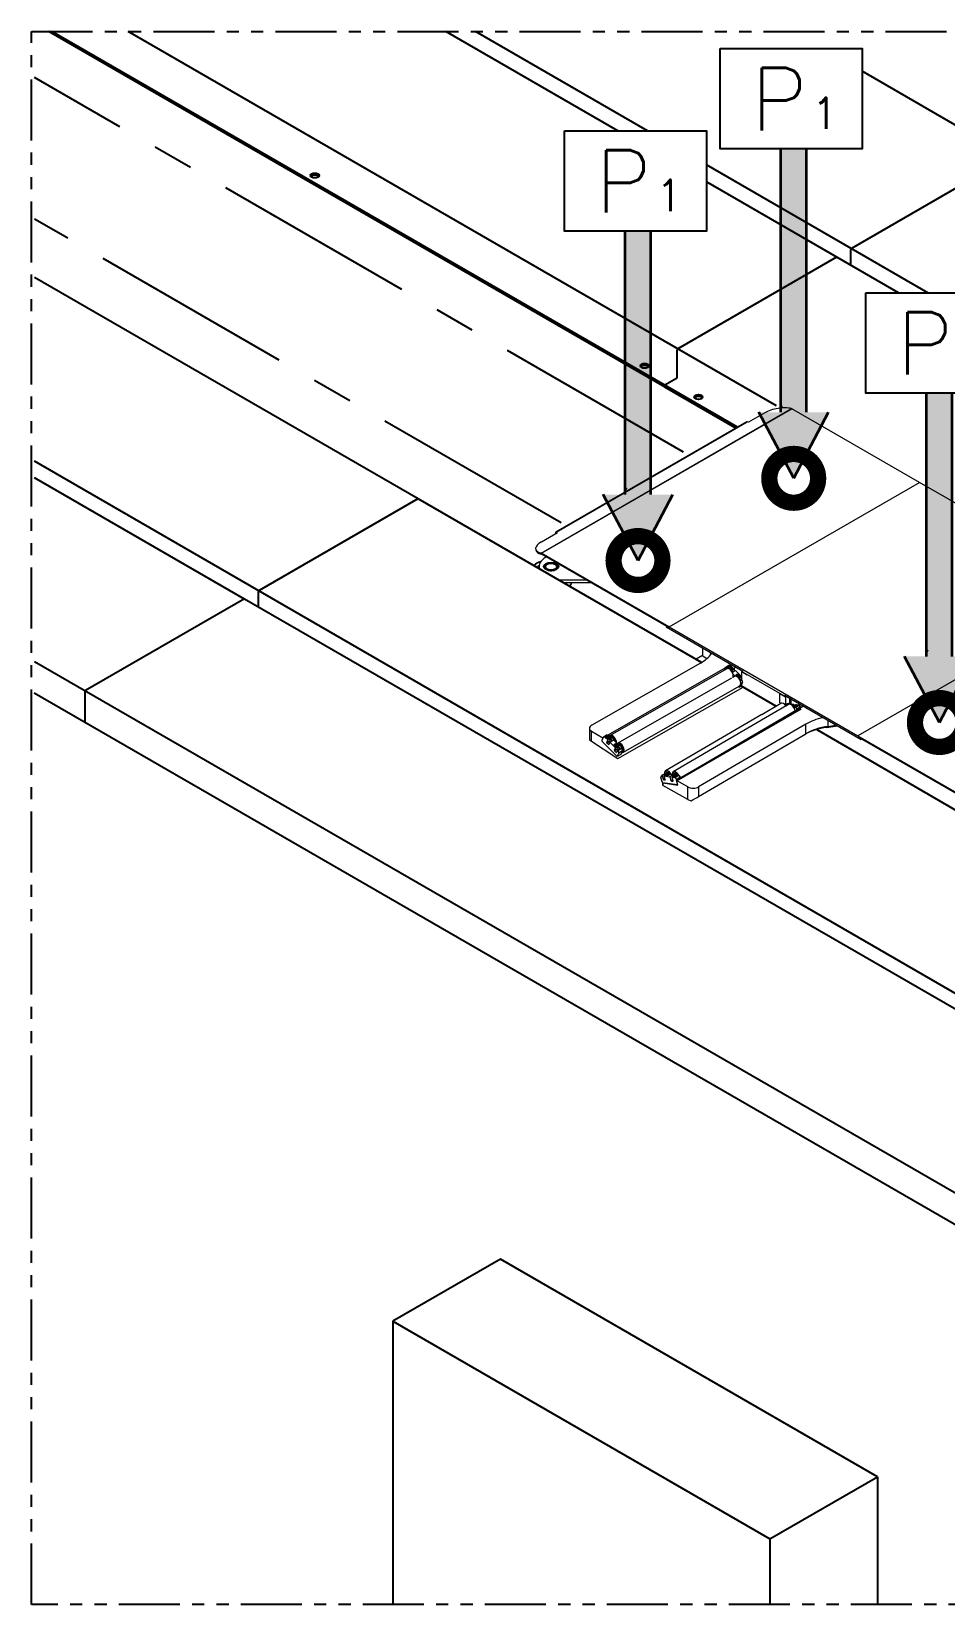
# Model space of a CAD drawing. Header units: millimetres. Extents: x -5 to 1510635, y -6 to 71285.
# Drawn here: x 1236563 to 1242176, y 14872 to 24542 of the extents above; entities that cross this region are included whole.
import ezdxf
from ezdxf.enums import TextEntityAlignment as Align

# ---------------------------------------------------------------- set-up
doc = ezdxf.new("R2010")
doc.units = ezdxf.units.MM
doc.header["$LTSCALE"] = 1000
doc.linetypes.add('CENTER', pattern=[2, 1.25, -0.25, 0.25, -0.25])
doc.linetypes.add('PHANTOM', pattern=[2.5, 1.25, -0.25, 0.25, -0.25, 0.25, -0.25])
for name, color, linetype in [('2', 42, 'Continuous'), ('3', 3, 'Continuous'), ('CAJONES', 253, 'Continuous'), ('EG', 7, 'Continuous'), ('MP-1', 1, 'CENTER'), ('MP-3', 3, 'Continuous'), ('MP-DE-0001', 7, 'Continuous'), ('MP-DE-0003', 7, 'Continuous'), ('MP-RO-00010', 7, 'Continuous')]:
    doc.layers.add(name, color=color, linetype=linetype)
doc.layers.add('S-COLS', color=5, linetype='Continuous', lineweight=35)
doc.styles.add('ROMANS', font='ROMANS.shx')

# ---------------------------------------------------------------- blocks, each defined once
blk = doc.blocks.new('sadfasf')
at = {"layer": '3', "linetype": 'ByBlock'}
blk.add_hatch(color=1, dxfattribs=at).paths.add_polyline_path([(1103689.3, 21907.1), (1103689.3, 23526.5), (1103531, 23526.5), (1103531, 21907.1), (1103395.8, 21907.1), (1103610.1, 21501.3), (1103824.4, 21907.1)])
at = {"layer": '2', "const_width": 100}
blk.add_lwpolyline([(1103460.1, 21501.3, 1), (1103760.1, 21501.3, 1)], format="xyb", close=True, dxfattribs=at)
at = {"layer": '3', "color": 2, "linetype": 'ByBlock'}
blk.add_lwpolyline([(1103158.9, 24143.3), (1104030.1, 24143.3), (1104030.1, 23526.5), (1103158.9, 23526.5)], close=True, dxfattribs=at)
at = {"layer": 'MP-RO-00010', "color": 2, "linetype": 'Continuous'}
blk.add_line((1103537.5, 21943.6), (1103542, 21942.6), dxfattribs=at)
at = {"layer": 'S-COLS', "color": 2, "linetype": 'ByBlock'}
for p, q in [((1103531, 21907.1), (1103531, 23526.5)), ((1103689.3, 21907.1), (1103689.3, 23526.5)), ((1103610.1, 21501.3), (1103395.8, 21907.1)), ((1103610.1, 21501.3), (1103824.4, 21907.1))]:
    blk.add_line(p, q, dxfattribs=at)
at = {"layer": '3', "style": 'ROMANS'}
for s, height, p in [('P', 384, (1103521.3, 23832.1, -72865)), ('1', 192, (1103801, 23745.8, -36432.5))]:
    blk.add_text(s, height=height, dxfattribs=at).set_placement(p, align=Align.MIDDLE)

msp = doc.modelspace()

# ---------------------------------------------------------------- linework, layer by layer
at = {"layer": 'CAJONES'}
for p, q in [((1240456.013, 22354.526), (1236667.426, 24541.867)), ((1240456.013, 22360.64), (1236678.016, 24541.867)), ((1240456.013, 22360.64), (1236678.016, 24541.867)), ((1240456.013, 22366.754), (1236688.606, 24541.867)), ((1241143.277, 22240.885), (1237157.859, 24541.867)), ((1240167.18, 23931.547), (1239110.075, 24541.867)), ((1240349.436, 23931.547), (1239292.331, 24541.867)), ((1242580.662, 23770.462), (1241668.553, 24297.068)), ((1242073.869, 22935.946), (1240711.515, 23722.501)), ((1242579.111, 23771.357), (1241603.002, 23207.801)), ((1242579.111, 23771.357), (1241603.002, 23207.801)), ((1241513.425, 23154.293), (1240711.515, 23617.276)), ((1241511.874, 23155.188), (1240535.766, 22591.631)), ((1241891.613, 22935.946), (1241513.425, 23154.293)), ((1241597.708, 23198.63), (1241597.708, 23105.632)), ((1241597.708, 23198.63), (1241597.708, 23105.632)), ((1238940.476, 21668.799), (1236582.628, 23030.103)), ((1240530.471, 22582.461), (1240530.471, 22412.799)), ((1240530.471, 22582.461), (1240530.471, 22412.799)), ((1240527.824, 22408.214), (1240456.013, 22366.754)), ((1240527.824, 22408.214), (1240456.013, 22366.754)), ((1240456.013, 22366.754), (1240456.013, 22360.64)), ((1240902.679, 22108.871), (1240456.013, 22366.754)), ((1240456.013, 22366.754), (1240456.013, 22360.64)), ((1240897.384, 22105.814), (1240456.013, 22360.64)), ((1240897.384, 22105.814), (1240456.013, 22360.64)), ((1240456.013, 22360.64), (1240456.013, 22354.526)), ((1240456.013, 22360.64), (1240456.013, 22354.526)), ((1240892.089, 22102.757), (1240456.013, 22354.526)), ((1246729.178, 16035.095), (1236582.628, 21899.409)), ((1237873.24, 21052.63), (1236582.628, 21797.765)), ((1238938.925, 21669.695), (1237962.817, 21106.138)), ((1238938.925, 21669.695), (1237962.817, 21106.138)), ((1240682.493, 20663.045), (1238940.476, 21668.799)), ((1237957.522, 21096.968), (1237957.522, 21003.97)), ((1237957.522, 21096.968), (1237957.522, 21003.97)), ((1237871.689, 21053.526), (1236895.58, 20489.969)), ((1237871.689, 21053.526), (1236895.58, 20489.969)), ((1246641.227, 15990.43), (1237873.24, 21052.63)), ((1245667.312, 15422.026), (1236582.628, 20667.071)), ((1240925.836, 20519.039), (1241139.717, 20395.096)), ((1245659.824, 15232.757), (1236579.817, 20475.101)), ((1236890.286, 20480.798), (1236890.286, 20295.852)), ((1236890.286, 20480.798), (1236890.286, 20295.852)), ((1241389.596, 20250.293), (1242353.433, 19691.756))]:
    msp.add_line(p, q, dxfattribs=at)
for centre in [(1238304.994, 23656.41), (1240662.842, 22295.106)]:
    msp.add_ellipse(centre, major_axis=(-25.74, 0), ratio=0.57735027, dxfattribs=at)
for centre, major_axis, start_param, end_param in [((1238304.994, 23650.296), (25.74, 0), 0.20718282, 2.93440983), ((1238304.994, 23650.296), (25.74, 0), 0.20836819, 2.93322021), ((1238304.994, 23644.182), (25.74, 0), 0.42399786, 2.7175948), ((1241509.681, 23147.808), (-3.744, -6.485), 3.14159265, 3.92699082), ((1241509.681, 23147.808), (-3.744, -6.485), 3.14159265, 3.92699082), ((1241603.002, 23201.687), (3.744, 6.485), 0.78539816, 2.35619449), ((1241603.002, 23201.687), (3.744, 6.485), 0.78539816, 2.35619449), ((1240535.766, 22585.518), (3.744, 6.485), 0.78539816, 2.35619449), ((1240535.766, 22585.518), (3.744, 6.485), 0.78539816, 2.35619449), ((1240527.824, 22411.271), (1.872, 3.242), 3.92699082, 5.49778714), ((1240527.824, 22411.271), (1.872, 3.242), 3.92699082, 5.49778714), ((1240662.842, 22288.992), (25.74, 0), 0.2051941, 2.93640635), ((1240662.842, 22288.992), (25.74, 0), 0.20618835, 2.9354082), ((1240662.842, 22282.878), (25.74, 0), 0.42373087, 2.71786276), ((1237962.817, 21100.025), (3.744, 6.485), 0.78539816, 2.35619449), ((1237962.817, 21100.025), (3.744, 6.485), 0.78539816, 2.35619449), ((1237335.877, 20738.061), (-3.744, -6.485), 3.14159265, 3.92699082), ((1237335.877, 20738.061), (-3.744, -6.485), 3.14159265, 3.92699082), ((1236895.58, 20483.855), (3.744, 6.485), 0.78539816, 2.35619449), ((1236895.58, 20483.855), (3.744, 6.485), 0.78539816, 2.35619449)]:
    msp.add_ellipse(centre, major_axis=major_axis, ratio=0.57735027, start_param=start_param, end_param=end_param, dxfattribs=at)
at = {"layer": 'EG', "color": 6, "linetype": 'PHANTOM', "ltscale": 0.3}
msp.add_lwpolyline([(1236563.216, 24541.867), (1251725.47, 24541.867), (1251725.47, 14871.92), (1236563.216, 14871.92)], close=True, dxfattribs=at)
at = {"layer": 'MP-1'}
for p, q in [((1240571.501, 21955.143), (1236582.628, 24258.12)), ((1239818.663, 21520.492), (1236582.628, 23388.817))]:
    msp.add_line(p, q, dxfattribs=at)
at = {"layer": 'MP-3', "color": 2, "linetype": 'Continuous', "lineweight": 15}
for p, q in [((1239697.071, 21335.301), (1241235.044, 22223.25)), ((1239698.633, 21334.4), (1241236.842, 22222.486)), ((1241070.198, 22197.515), (1240970.958, 22140.219)), ((1241235.044, 22223.25), (1241232.779, 22223.857)), ((1242021.572, 21769.421), (1241236.842, 22222.486)), ((1240960.092, 22142.018), (1239785.76, 21464.017)), ((1239788.874, 21464.296), (1240963.206, 22142.296)), ((1240970.958, 22140.219), (1240963.206, 22142.296)), ((1240483.363, 20881.336), (1242021.572, 21769.421)), ((1240483.693, 20881.145), (1242021.903, 21769.23)), ((1243180.687, 21100.206), (1242021.903, 21769.23)), ((1239697.387, 21404.922), (1239796.627, 21462.218)), ((1239783.725, 21459.52), (1239783.725, 21454.77)), ((1239796.627, 21462.218), (1239788.874, 21464.296)), ((1239662.689, 21360.071), (1239664.058, 21353.377)), ((1239696.835, 21335.165), (1239694.569, 21335.772)), ((1239694.569, 21335.772), (1239695.939, 21329.078)), ((1239698.204, 21328.471), (1239695.939, 21329.078)), ((1240483.363, 20881.336), (1239698.633, 21334.4)), ((1240483.363, 20875.224), (1239698.633, 21328.288)), ((1239683.076, 21252.613), (1239683.076, 21240.059)), ((1239716.47, 21248.838), (1239716.47, 21245.782)), ((1239722.175, 21251.181), (1239722.175, 21248.316)), ((1239733.279, 21265.982), (1239732.452, 21265.505)), ((1239773.187, 21228.414), (1239774.687, 21227.547)), ((1239773.187, 21228.414), (1239773.187, 21227.217)), ((1239784.059, 21230.474), (1239779.933, 21232.856)), ((1239782.071, 21265.505), (1239781.244, 21265.982)), ((1239782.65, 21234.334), (1239782.65, 21232.4)), ((1239782.65, 21232.4), (1239785.179, 21230.94)), ((1239783.579, 21234.919), (1239788.106, 21232.306)), ((1239793.138, 21237.737), (1239791.237, 21238.835)), ((1239792.348, 21248.316), (1239792.348, 21251.181)), ((1239795.252, 21245.782), (1239795.252, 21248.838)), ((1239823.279, 21171.584), (1239970.201, 21171.498)), ((1239823.279, 21159.113), (1239823.279, 21171.584)), ((1239831.458, 21154.391), (1240000.003, 21154.292)), ((1243180.687, 21100.206), (1241642.478, 20212.12)), ((1243181.018, 21100.015), (1241642.809, 20211.929)), ((1240934.902, 20608.226), (1240463.515, 20880.381)), ((1240483.693, 20881.145), (1241642.478, 20212.12)), ((1240649.588, 20686.053), (1240688.457, 20708.493)), ((1240688.457, 20750.51), (1240688.457, 20706.584)), ((1240688.457, 20706.584), (1240691.765, 20700.854)), ((1240691.765, 20700.854), (1240715.176, 20687.338)), ((1240674.866, 20658.699), (1240006.718, 20277.951)), ((1240825.597, 20627.534), (1240105.314, 20217.077)), ((1240837.542, 20624.168), (1240115.591, 20212.76)), ((1240826.414, 20629.666), (1240820.606, 20614.517)), ((1240850.493, 20643.9), (1240827.186, 20630.618)), ((1240851.42, 20644.109), (1240828.113, 20630.828)), ((1240836.176, 20630.482), (1240828.113, 20630.828)), ((1240836.176, 20630.482), (1240846.186, 20636.186)), ((1240848.699, 20634.844), (1240838.689, 20629.139)), ((1240842.205, 20625.596), (1240838.689, 20629.139)), ((1240849.473, 20638.059), (1240859.483, 20643.763)), ((1240851.42, 20644.109), (1240859.483, 20643.763)), ((1240851.669, 20623.936), (1240856.663, 20626.782)), ((1240861.996, 20642.421), (1240851.986, 20636.716)), ((1240852.031, 20631.452), (1240855.36, 20633.349)), ((1240856.663, 20626.782), (1240852.031, 20631.452)), ((1240853.414, 20622.64), (1240855.539, 20623.85)), ((1240853.483, 20629.988), (1240854.236, 20630.417)), ((1240854.236, 20630.417), (1240855.36, 20633.349)), ((1240854.236, 20630.417), (1240858.868, 20625.748)), ((1240857.227, 20645.559), (1240854.455, 20643.979)), ((1240855.36, 20633.349), (1240859.992, 20628.68)), ((1240855.539, 20623.85), (1240856.663, 20626.782)), ((1240859.751, 20623.67), (1240855.623, 20621.317)), ((1240857.227, 20645.559), (1240856.586, 20643.887)), ((1240858.868, 20625.748), (1240859.992, 20628.68)), ((1240858.868, 20625.748), (1240863.863, 20628.594)), ((1240864.383, 20619), (1240859.751, 20623.67)), ((1240859.992, 20628.68), (1240864.987, 20631.526)), ((1240861.957, 20622.635), (1240863.08, 20625.567)), ((1240861.957, 20622.635), (1240865.136, 20619.43)), ((1240877.701, 20626.59), (1240861.996, 20642.421)), ((1240868.075, 20628.413), (1240863.08, 20625.567)), ((1240863.08, 20625.567), (1240867.713, 20620.898)), ((1240863.863, 20628.594), (1240864.987, 20631.526)), ((1240863.863, 20628.594), (1240865.499, 20626.945)), ((1240867.713, 20620.898), (1240864.383, 20619)), ((1240864.987, 20631.526), (1240868.075, 20628.413)), ((1240866.688, 20612.696), (1240865.012, 20613.663)), ((1240869.881, 20610.103), (1240871.8, 20611.197)), ((1240871.65, 20602.433), (1240890.826, 20613.36)), ((1240871.8, 20611.197), (1240877.701, 20626.59)), ((1240873.273, 20606.664), (1240872.644, 20606.305)), ((1240873.176, 20620.234), (1240873.457, 20620.967)), ((1240875.368, 20604.552), (1240873.273, 20606.664)), ((1240874.043, 20624.505), (1240877.701, 20626.59)), ((1240881.606, 20619.373), (1240887.766, 20635.44)), ((1240888.747, 20612.176), (1240881.606, 20619.373)), ((1240924.795, 20579.12), (1240890.826, 20613.36)), ((1240933.248, 20609.181), (1240929.113, 20606.793)), ((1240929.113, 20606.793), (1240962.192, 20587.695)), ((1240929.113, 20556.107), (1240929.113, 20606.793)), ((1240934.902, 20603.451), (1240934.902, 20608.226)), ((1241191.27, 20455.437), (1240934.902, 20603.451)), ((1240865.636, 20565.87), (1240166.46, 20167.441)), ((1240167.379, 20072.987), (1240937.878, 20512.06)), ((1240198.886, 20110.537), (1240917.063, 20519.794)), ((1240884.636, 20576.698), (1240872.317, 20569.678)), ((1240889.298, 20578.125), (1240875.565, 20591.968)), ((1240899.124, 20583.981), (1240902.454, 20585.879)), ((1240903.757, 20579.312), (1240899.124, 20583.981)), ((1240900.508, 20575.169), (1240902.633, 20576.38)), ((1240900.577, 20582.518), (1240901.33, 20582.947)), ((1240901.33, 20582.947), (1240902.454, 20585.879)), ((1240901.33, 20582.947), (1240905.962, 20578.278)), ((1240902.454, 20585.879), (1240907.086, 20581.21)), ((1240902.633, 20576.38), (1240903.757, 20579.312)), ((1240906.845, 20576.199), (1240902.717, 20573.847)), ((1240905.962, 20578.278), (1240907.086, 20581.21)), ((1240905.962, 20578.278), (1240910.956, 20581.124)), ((1240911.477, 20571.53), (1240906.845, 20576.199)), ((1240907.086, 20581.21), (1240912.08, 20584.056)), ((1240909.05, 20575.165), (1240910.174, 20578.097)), ((1240909.05, 20575.165), (1240912.23, 20571.96)), ((1240909.245, 20515.339), (1240913.619, 20510.929)), ((1240915.168, 20580.943), (1240910.174, 20578.097)), ((1240910.174, 20578.097), (1240914.806, 20573.428)), ((1240910.956, 20581.124), (1240912.08, 20584.056)), ((1240910.956, 20581.124), (1240912.592, 20579.475)), ((1240914.806, 20573.428), (1240911.477, 20571.53)), ((1240912.08, 20584.056), (1240915.168, 20580.943)), ((1240913.781, 20565.226), (1240912.106, 20566.193)), ((1240913.619, 20510.929), (1240917.005, 20519.761)), ((1240913.619, 20510.929), (1240925.273, 20517.57)), ((1240918.012, 20561.425), (1240924.795, 20579.12)), ((1240918.744, 20554.963), (1240926.266, 20559.25)), ((1240919.806, 20552.714), (1240928.075, 20557.426)), ((1240920.269, 20572.764), (1240920.55, 20573.497)), ((1240921.136, 20577.035), (1240924.795, 20579.12)), ((1240929.929, 20554.366), (1240921.16, 20549.369)), ((1240923.808, 20537.165), (1240933.689, 20542.796)), ((1240933.799, 20539.811), (1240923.835, 20534.132)), ((1240929.113, 20571.487), (1240923.888, 20576.754)), ((1240925.273, 20517.57), (1240933.799, 20539.811)), ((1240929.929, 20554.366), (1240933.689, 20542.796)), ((1241051.614, 20343.561), (1241168.935, 20412.187)), ((1241216.648, 20404.92), (1241099.327, 20336.295)), ((1241163.979, 20471.193), (1241197.059, 20452.094)), ((1241163.979, 20413.897), (1241163.979, 20471.193)), ((1241662.657, 20188.056), (1241191.27, 20460.211)), ((1241191.27, 20455.437), (1241191.27, 20460.211)), ((1241195.405, 20457.824), (1241191.27, 20455.437)), ((1241201.194, 20454.482), (1241197.059, 20452.094)), ((1241197.059, 20452.094), (1241197.059, 20402.373)), ((1241202.34, 20403.6), (1241205.626, 20405.523)), ((1241207.033, 20402.886), (1241202.34, 20403.6)), ((1241205.626, 20405.523), (1241210.319, 20404.808)), ((1241206.305, 20402.996), (1241205.626, 20405.523)), ((1241210.319, 20404.808), (1241215.249, 20407.691)), ((1241210.998, 20402.282), (1241210.319, 20404.808)), ((1241211.874, 20409.177), (1241215.485, 20411.29)), ((1241218.377, 20407.215), (1241213.448, 20404.331)), ((1241213.448, 20404.331), (1241215.188, 20404.066)), ((1241213.746, 20403.223), (1241213.448, 20404.331)), ((1241215.249, 20407.691), (1241218.377, 20407.215)), ((1241215.784, 20405.698), (1241215.249, 20407.691)), ((1241215.485, 20411.29), (1241249.901, 20406.048)), ((1241221.869, 20442.545), (1241221.869, 20410.317)), ((1241230.657, 20437.471), (1241230.657, 20408.979)), ((1241238.774, 20399.54), (1241249.901, 20406.048)), ((1241249.901, 20406.048), (1241251.656, 20399.515)), ((1241259.587, 20401.911), (1241263.198, 20404.023)), ((1241263.198, 20404.023), (1241279.11, 20401.6)), ((1241051.614, 20343.561), (1240460.081, 19997.548)), ((1241099.327, 20336.295), (1240507.794, 19990.281)), ((1241300.59, 20389.583), (1240528.311, 19937.843)), ((1241200.109, 20396.672), (1241202.043, 20396.377)), ((1241202.104, 20400.002), (1241207.033, 20402.886)), ((1241205.232, 20399.526), (1241202.104, 20400.002)), ((1241210.162, 20402.409), (1241205.232, 20399.526)), ((1241207.569, 20400.892), (1241207.033, 20402.886)), ((1241207.493, 20401.173), (1241207.934, 20401.106)), ((1241211.902, 20402.144), (1241210.162, 20402.409)), ((1241247.822, 20389.405), (1241256.106, 20388.143)), ((1241249.817, 20392.736), (1241254.746, 20395.619)), ((1241252.945, 20392.259), (1241249.817, 20392.736)), ((1241250.053, 20396.334), (1241253.339, 20398.256)), ((1241254.746, 20395.619), (1241250.053, 20396.334)), ((1241257.875, 20395.142), (1241252.945, 20392.259)), ((1241253.339, 20398.256), (1241258.032, 20397.541)), ((1241254.018, 20395.73), (1241253.339, 20398.256)), ((1241255.282, 20393.626), (1241254.746, 20395.619)), ((1241255.206, 20393.907), (1241255.647, 20393.84)), ((1241265.986, 20393.923), (1241256.106, 20388.143)), ((1241262.568, 20394.428), (1241257.875, 20395.142)), ((1241258.032, 20397.541), (1241262.962, 20400.425)), ((1241258.711, 20395.015), (1241258.032, 20397.541)), ((1241258.652, 20386.565), (1241268.532, 20392.345)), ((1241258.652, 20386.565), (1241266.821, 20377.54)), ((1241266.091, 20399.948), (1241261.161, 20397.065)), ((1241261.161, 20397.065), (1241265.854, 20396.35)), ((1241261.84, 20394.539), (1241261.161, 20397.065)), ((1241261.398, 20394.606), (1241261.764, 20394.82)), ((1241265.854, 20396.35), (1241262.568, 20394.428)), ((1241262.962, 20400.425), (1241266.091, 20399.948)), ((1241263.497, 20398.431), (1241262.962, 20400.425)), ((1241289.825, 20390.996), (1241266.821, 20377.54)), ((1241268.542, 20374.404), (1241291.547, 20387.86)), ((1241268.542, 20374.404), (1241269.371, 20371.321)), ((1241279.11, 20401.6), (1241269.23, 20395.82)), ((1241271.776, 20394.242), (1241281.656, 20400.021)), ((1241289.825, 20390.996), (1241281.656, 20400.021)), ((1241291.547, 20387.86), (1241292.375, 20384.777)), ((1241303.926, 20392.095), (1241302.948, 20395.734)), ((1239992.799, 20258.728), (1239992.799, 20188.158)), ((1240006.286, 20239.755), (1240074.791, 20199.683)), ((1240006.286, 20179.26), (1240006.286, 20239.755)), ((1240101.352, 20216.997), (1240078.045, 20203.716)), ((1240102.279, 20217.207), (1240078.972, 20203.925)), ((1240100.332, 20211.156), (1240110.342, 20216.861)), ((1240102.279, 20217.207), (1240110.342, 20216.861)), ((1240112.855, 20215.518), (1240102.844, 20209.814)), ((1240128.56, 20199.687), (1240112.855, 20215.518)), ((1241323.35, 20284.297), (1240663.875, 19898.541)), ((1240663.875, 19839.335), (1241323.35, 20225.091)), ((1241323.35, 20225.091), (1241323.35, 20284.297)), ((1241452.987, 20264.006), (1241515.16, 20273.213)), ((1241452.987, 20264.006), (1241458.799, 20270.023)), ((1241458.799, 20305.753), (1241458.799, 20270.023)), ((1241458.799, 20270.023), (1241508.052, 20277.317)), ((1241642.809, 20211.929), (1242427.539, 19758.865)), ((1239992.799, 20188.158), (1240167.379, 20072.987)), ((1240077.273, 20202.764), (1240069.871, 20183.455)), ((1240071.835, 20177.41), (1240161.39, 20087.139)), ((1240087.035, 20203.579), (1240078.972, 20203.925)), ((1240087.035, 20203.579), (1240097.045, 20209.284)), ((1240099.558, 20207.941), (1240089.548, 20202.237)), ((1240105.253, 20186.406), (1240089.548, 20202.237)), ((1240099.353, 20171.013), (1240105.253, 20186.406)), ((1240099.353, 20171.013), (1240114.982, 20179.92)), ((1240116.841, 20175.607), (1240100.826, 20166.48)), ((1240109.318, 20157.92), (1240100.826, 20166.48)), ((1240102.527, 20197.034), (1240107.522, 20199.88)), ((1240105.616, 20193.921), (1240102.527, 20197.034)), ((1240102.89, 20204.549), (1240106.219, 20206.446)), ((1240107.522, 20199.88), (1240102.89, 20204.549)), ((1240103.98, 20195.57), (1240106.398, 20196.948)), ((1240104.342, 20203.085), (1240105.095, 20203.514)), ((1240105.095, 20203.514), (1240106.219, 20206.446)), ((1240105.095, 20203.514), (1240109.727, 20198.845)), ((1240105.253, 20186.406), (1240108.912, 20188.491)), ((1240110.61, 20196.767), (1240105.616, 20193.921)), ((1240106.219, 20206.446), (1240110.851, 20201.777)), ((1240106.398, 20196.948), (1240107.522, 20199.88)), ((1240109.318, 20157.92), (1240113.427, 20160.261)), ((1240109.727, 20198.845), (1240110.851, 20201.777)), ((1240109.727, 20198.845), (1240114.722, 20201.691)), ((1240115.242, 20192.098), (1240110.61, 20196.767)), ((1240110.851, 20201.777), (1240115.845, 20204.623)), ((1240118.378, 20173.176), (1240112.477, 20157.784)), ((1240112.815, 20195.732), (1240113.939, 20198.664)), ((1240112.815, 20195.732), (1240115.995, 20192.527)), ((1240118.934, 20201.51), (1240113.939, 20198.664)), ((1240113.939, 20198.664), (1240118.571, 20193.995)), ((1240114.722, 20201.691), (1240115.845, 20204.623)), ((1240114.722, 20201.691), (1240116.357, 20200.042)), ((1240117.361, 20187.746), (1240114.732, 20180.887)), ((1240118.571, 20193.995), (1240115.242, 20192.098)), ((1240115.845, 20204.623), (1240118.934, 20201.51)), ((1240118.378, 20173.176), (1240141.684, 20186.458)), ((1240152.347, 20138.936), (1240118.378, 20173.176)), ((1240124.035, 20193.331), (1240124.316, 20194.064)), ((1240128.92, 20197.533), (1240124.632, 20195.089)), ((1240124.901, 20197.602), (1240128.56, 20199.687)), ((1240126.357, 20203.145), (1240125.641, 20202.737)), ((1240127.403, 20196.668), (1240128.56, 20199.687)), ((1240128.631, 20198.652), (1240128.033, 20198.312)), ((1240175.654, 20152.217), (1240141.684, 20186.458)), ((1240146.446, 20123.543), (1240152.347, 20138.936)), ((1240146.446, 20123.543), (1240162.075, 20132.45)), ((1240163.935, 20128.136), (1240147.919, 20119.01)), ((1240156.412, 20110.45), (1240147.919, 20119.01)), ((1240149.621, 20149.564), (1240154.615, 20152.41)), ((1240152.709, 20146.451), (1240149.621, 20149.564)), ((1240149.983, 20157.079), (1240153.313, 20158.976)), ((1240154.615, 20152.41), (1240149.983, 20157.079)), ((1240151.073, 20148.1), (1240153.491, 20149.478)), ((1240151.435, 20155.615), (1240152.189, 20156.044)), ((1240152.189, 20156.044), (1240153.313, 20158.976)), ((1240152.189, 20156.044), (1240156.821, 20151.375)), ((1240152.347, 20138.936), (1240156.006, 20141.021)), ((1240157.703, 20149.297), (1240152.709, 20146.451)), ((1240153.313, 20158.976), (1240157.945, 20154.307)), ((1240153.491, 20149.478), (1240154.615, 20152.41)), ((1240156.821, 20151.375), (1240157.945, 20154.307)), ((1240156.821, 20151.375), (1240161.815, 20154.221)), ((1240162.336, 20144.628), (1240157.703, 20149.297)), ((1240157.945, 20154.307), (1240162.939, 20157.153)), ((1240165.472, 20125.706), (1240159.571, 20110.314)), ((1240159.909, 20148.262), (1240161.033, 20151.194)), ((1240159.909, 20148.262), (1240163.089, 20145.057)), ((1240166.027, 20154.04), (1240161.033, 20151.194)), ((1240161.033, 20151.194), (1240165.665, 20146.525)), ((1240161.815, 20154.221), (1240162.939, 20157.153)), ((1240161.815, 20154.221), (1240163.451, 20152.572)), ((1240164.455, 20140.276), (1240161.826, 20133.417)), ((1240165.665, 20146.525), (1240162.336, 20144.628)), ((1240162.939, 20157.153), (1240166.027, 20154.04)), ((1240165.472, 20125.706), (1240188.778, 20138.988)), ((1240167.281, 20123.883), (1240165.472, 20125.706)), ((1240167.281, 20123.883), (1240190.587, 20137.164)), ((1240192.442, 20134.105), (1240169.135, 20120.823)), ((1240172.895, 20109.252), (1240169.135, 20120.823)), ((1240171.128, 20145.861), (1240171.409, 20146.594)), ((1240176.013, 20150.063), (1240171.725, 20147.619)), ((1240171.995, 20150.132), (1240175.654, 20152.217)), ((1240173.451, 20155.675), (1240172.735, 20155.267)), ((1240172.895, 20109.252), (1240196.201, 20122.534)), ((1240196.311, 20119.549), (1240173.004, 20106.267)), ((1240174.496, 20149.198), (1240175.654, 20152.217)), ((1240175.724, 20151.182), (1240175.126, 20150.842)), ((1240190.587, 20137.164), (1240188.778, 20138.988)), ((1240188.909, 20100.24), (1240196.311, 20119.549)), ((1240192.442, 20134.105), (1240196.201, 20122.534)), ((1241642.809, 20205.818), (1242427.539, 19752.754)), ((1240156.412, 20110.45), (1240160.52, 20112.791)), ((1240164.83, 20086.007), (1240188.137, 20099.288)), ((1240165.602, 20086.959), (1240173.004, 20106.267)), ((1240165.602, 20086.959), (1240188.909, 20100.24)), ((1240439.635, 19928.746), (1240432.135, 19956.658)), ((1240436.056, 19966.716), (1240432.246, 19959.516)), ((1240459.715, 19980.877), (1240436.711, 19967.421)), ((1240460.939, 19981.077), (1240437.934, 19967.621)), ((1240437.934, 19967.621), (1240439.767, 19967.342)), ((1240462.771, 19980.798), (1240439.767, 19967.342)), ((1240439.767, 19967.342), (1240445.746, 19945.091)), ((1240442.471, 19924.119), (1240442.471, 19910.148)), ((1240534.635, 19910.212), (1240443.902, 19924.031)), ((1240444.559, 19922.719), (1240536.121, 19908.775)), ((1240444.559, 19922.719), (1240444.559, 19907.265)), ((1240445.746, 19945.091), (1240456.767, 19951.537)), ((1240458.022, 19946.864), (1240448.946, 19941.555)), ((1240448.946, 19941.555), (1240457.55, 19940.244)), ((1240456.675, 19967.429), (1240453.064, 19965.317)), ((1240453.064, 19965.317), (1240487.48, 19960.075)), ((1240459.043, 19943.066), (1240453.064, 19965.317)), ((1240455.833, 19969.094), (1240456.638, 19973.175)), ((1240455.833, 19969.094), (1240456.334, 19967.229)), ((1240457.55, 19940.244), (1240459.048, 19941.12)), ((1240469.529, 19981.395), (1240458.356, 19974.859)), ((1240460.939, 19981.077), (1240462.771, 19980.798)), ((1240462.687, 19967.485), (1240467.616, 19970.369)), ((1240465.816, 19967.009), (1240462.687, 19967.485)), ((1240462.771, 19980.798), (1240463.55, 19977.898)), ((1240462.923, 19971.083), (1240466.209, 19973.006)), ((1240467.616, 19970.369), (1240462.923, 19971.083)), ((1240470.745, 19969.892), (1240465.816, 19967.009)), ((1240466.209, 19973.006), (1240470.903, 19972.291)), ((1240466.888, 19970.48), (1240466.209, 19973.006)), ((1240467.204, 19985.861), (1240466.497, 19985.448)), ((1240468.152, 19968.375), (1240467.616, 19970.369)), ((1240468.076, 19968.657), (1240468.518, 19968.589)), ((1240475.438, 19969.177), (1240470.745, 19969.892)), ((1240470.903, 19972.291), (1240475.832, 19975.174)), ((1240471.581, 19969.765), (1240470.903, 19972.291)), ((1240476.068, 19978.773), (1240472.457, 19976.66)), ((1240478.961, 19974.698), (1240474.031, 19971.815)), ((1240474.031, 19971.815), (1240478.724, 19971.1)), ((1240474.71, 19969.288), (1240474.031, 19971.815)), ((1240474.269, 19969.356), (1240474.634, 19969.57)), ((1240478.724, 19971.1), (1240475.438, 19969.177)), ((1240475.832, 19975.174), (1240478.961, 19974.698)), ((1240476.368, 19973.181), (1240475.832, 19975.174)), ((1240476.068, 19978.773), (1240510.484, 19973.531)), ((1240510.484, 19973.531), (1240487.48, 19960.075)), ((1240487.48, 19960.075), (1240493.459, 19937.824)), ((1240493.459, 19937.824), (1240504.48, 19944.271)), ((1240505.735, 19939.597), (1240496.659, 19934.288)), ((1240496.659, 19934.288), (1240505.263, 19932.978)), ((1240504.388, 19960.162), (1240500.777, 19958.05)), ((1240500.777, 19958.05), (1240516.689, 19955.627)), ((1240506.756, 19935.799), (1240500.777, 19958.05)), ((1240503.546, 19961.828), (1240504.351, 19965.909)), ((1240503.546, 19961.828), (1240504.047, 19959.963)), ((1240505.263, 19932.978), (1240506.761, 19933.854)), ((1240517.242, 19974.129), (1240506.069, 19967.593)), ((1240510.4, 19960.219), (1240515.329, 19963.102)), ((1240513.529, 19959.742), (1240510.4, 19960.219)), ((1240510.484, 19973.531), (1240511.263, 19970.631)), ((1240510.636, 19963.817), (1240513.922, 19965.739)), ((1240515.329, 19963.102), (1240510.636, 19963.817)), ((1240518.458, 19962.626), (1240513.529, 19959.742)), ((1240513.922, 19965.739), (1240518.616, 19965.024)), ((1240514.601, 19963.213), (1240513.922, 19965.739)), ((1240514.917, 19978.595), (1240514.21, 19978.181)), ((1240515.865, 19961.109), (1240515.329, 19963.102)), ((1240515.789, 19961.39), (1240516.231, 19961.323)), ((1240516.689, 19955.627), (1240526.57, 19961.406)), ((1240523.151, 19961.911), (1240518.458, 19962.626)), ((1240518.616, 19965.024), (1240523.545, 19967.908)), ((1240519.294, 19962.498), (1240518.616, 19965.024)), ((1240529.115, 19959.828), (1240519.235, 19954.048)), ((1240527.404, 19945.023), (1240519.235, 19954.048)), ((1240523.781, 19971.506), (1240520.17, 19969.394)), ((1240526.674, 19967.431), (1240521.744, 19964.548)), ((1240521.744, 19964.548), (1240526.437, 19963.833)), ((1240522.423, 19962.022), (1240521.744, 19964.548)), ((1240521.982, 19962.089), (1240522.347, 19962.303)), ((1240526.437, 19963.833), (1240523.151, 19961.911)), ((1240523.545, 19967.908), (1240526.674, 19967.431)), ((1240524.081, 19965.915), (1240523.545, 19967.908)), ((1240523.781, 19971.506), (1240539.693, 19969.083)), ((1240527.404, 19945.023), (1240550.408, 19958.479)), ((1240536.121, 19908.775), (1240528.311, 19937.843)), ((1240597.717, 19898.291), (1240528.311, 19937.843)), ((1240552.13, 19955.343), (1240529.126, 19941.887)), ((1240529.126, 19941.887), (1240529.954, 19938.804)), ((1240529.813, 19963.303), (1240539.693, 19969.083)), ((1240542.239, 19967.504), (1240532.359, 19961.725)), ((1240542.239, 19967.504), (1240550.408, 19958.479)), ((1240552.13, 19955.343), (1240552.958, 19952.26)), ((1240597.717, 19819.987), (1240444.559, 19907.265)), ((1240597.717, 19819.987), (1240597.717, 19898.291)), ((1240663.875, 19898.541), (1240663.875, 19839.335))]:
    msp.add_line(p, q, dxfattribs=at)
at = {"layer": 'MP-3'}
for p, q in [((1239446.689, 16995.287), (1238784.837, 16613.167)), ((1241763.171, 15657.866), (1239446.689, 16995.287)), ((1238784.837, 16613.167), (1238784.837, 14871.92)), ((1238784.837, 16613.167), (1241101.319, 15275.745)), ((1241101.319, 15275.745), (1241763.171, 15657.866)), ((1241763.171, 15657.866), (1241763.171, 14871.92)), ((1241101.319, 15275.745), (1241101.319, 14871.92))]:
    msp.add_line(p, q, dxfattribs=at)
at = {"layer": 'MP-3', "color": 2, "linetype": 'Continuous', "lineweight": 15}
for centre, radius, start, end in [((1240354.758, 21502.378), 995.887, 299.5681007, 299.7857112), ((1241448.959, 20087.615), 354.138, 120.0212283, 120.6291978), ((1239605.617, 21075.476), 995.887, 299.5681007, 299.7857112), ((1240709.547, 19655.089), 354.149, 120.0212372, 120.6291889)]:
    msp.add_arc(centre, radius, start, end, dxfattribs=at)
for centre, major_axis, ratio, start_param, end_param in [((1241150.079, 22176.111), (114.58, 23.447), 0.40824835, 0.68471926, 2.25551559), ((1241236.842, 22214.464), (-4.912, 8.508), 0.57735029, 5.23598769, 5.75958644), ((1240965.004, 22133.51), (4.912, -8.508), 0.57735029, 2.61799378, 3.14159265), ((1239777.269, 21383.518), (114.58, 23.447), 0.40824835, 2.25551559, 3.82631191), ((1239790.672, 21455.509), (4.912, -8.508), 0.57735029, 2.61799378, 3.92699072), ((1239757.262, 21224.543), (-119.334, 0), 0.57735031, 5.28053026, 5.78193277), ((1239778.639, 21376.824), (114.58, 23.447), 0.40824835, 3.14159265, 3.82631191), ((1239823.421, 21252.613), (140.346, 0), 0.57735031, 2.35619457, 3.31179124), ((1239698.633, 21326.379), (-4.912, 8.508), 0.57735029, 5.23598769, 5.75958644), ((1239698.633, 21326.379), (-1.17, 2.026), 0.57735029, 5.23598769, 5.75958644), ((1239757.262, 21229.313), (-91.225, 0), 0.57735031, 5.6496365, 5.94311785), ((1239757.262, 21229.313), (81.868, 0), 0.57735031, 2.70491948, 2.85683283), ((1239757.262, 21229.313), (-81.868, 0), 0.57735031, 5.84651213, 5.99842549), ((1239757.262, 21244.974), (46.782, 0), 0.57735031, 0.14189704, 2.99969562), ((1239755.861, 21248.838), (-39.391, 0), 0.57735031, 4.81789376, 8.30940174), ((1239755.861, 21245.782), (-39.391, 0), 0.57735031, 0, 0.43766368), ((1239757.262, 21251.181), (-35.086, 0), 0.57735031, 5.49778703, 6.28318531), ((1239757.262, 21251.181), (-35.086, 0), 0.57735031, 0, 3.92699093), ((1239757.262, 21248.316), (-35.086, 0), 0.57735031, 0, 3.14159265), ((1239779.04, 21229.203), (-2.201, 0), 0.57735031, 3.30609161, 6.28318531), ((1239779.04, 21229.203), (-2.201, 0), 0.57735031, 0, 0.82127433), ((1239755.861, 21248.838), (-39.391, 0), 0.57735031, 2.68617271, 4.12599192), ((1239757.262, 21244.974), (-33.449, 0), 0.57735031, -3.89141091, -3.85060068), ((1239757.262, 21244.974), (-35.086, 0), 0.57735031, -3.89307196, -3.85417202), ((1239757.262, 21244.974), (35.086, 0), 0.57735031, -0.7514793, -0.71415489), ((1239755.861, 21245.782), (-39.391, 0), 0.57735031, 2.78857514, 3.14159265), ((1239789.87, 21235.456), (-5.128, 0), 0.57735031, 3.47610735, 4.02144424), ((1239823.421, 21252.613), (140.346, 0), 0.57735031, 4.54219067, 4.71137428), ((1239757.262, 21167.038), (-128.65, 0), 0.57735031, 2.64771869, 2.97007403), ((1240469.473, 20778.843), (292.387, 0), 0.57735031, 5.49125454, 5.92124221), ((1240754.617, 20721.862), (14.619, -25.321), 0.57735029, 4.33850792, 4.68227117), ((1240829.502, 20626.554), (2.316, -4.065), 0.57356636, 2.79577178, 3.58116994), ((1240837.565, 20626.207), (-2.316, 4.065), 0.57356636, 5.15196627, 5.93736443), ((1240853.756, 20595.716), (16.213, -28.452), 0.57356636, 0.23949371, 3.14159265), ((1240859.872, 20626.175), (13.651, -5.233), 0.74128298, 2.75406182, 3.71038531), ((1240859.872, 20626.175), (-13.585, 5.208), 0.74128298, 0, 0.57015632), ((1240847.575, 20631.912), (-2.316, 4.065), 0.57356636, 5.15196627, 5.93736443), ((1240859.872, 20626.175), (-13.585, 5.208), 0.74128298, 2.0812876, 6.28318531), ((1240859.872, 20626.175), (-13.651, 5.233), 0.74128298, 5.57848359, 5.89565448), ((1240850.862, 20633.784), (-2.316, 4.065), 0.57356636, 5.15196627, 5.93736443), ((1240852.809, 20639.835), (2.316, -4.065), 0.57356636, 2.79577178, 3.14159265), ((1240859.872, 20626.175), (-13.651, 5.233), 0.74128298, 3.47177444, 5.57848359), ((1240874.713, 20635.331), (24.132, -1.297), 0.57559328, 2.00679422, 2.41166803), ((1240860.872, 20639.489), (-2.316, 4.065), 0.57356636, 5.15196627, 5.93736443), ((1240859.591, 20625.442), (-13.585, 5.208), 0.74128298, 2.14731695, 3.14159265), ((1240865.076, 20602.167), (6.949, -12.194), 0.57356636, 1.35365777, 2.46785669), ((1240866.741, 20603.116), (-5.791, 10.161), 0.57356636, 4.45089554, 5.50752284), ((1240874.116, 20608.863), (-1.737, 3.048), 0.57356636, 0.43957729, 2.01037362), ((1240864.959, 20609.886), (-21.841, 8.373), 0.74128298, 4.16627271, 4.45656498), ((1240900.85, 20548.246), (16.213, -28.452), 0.57356636, 0, 3.14159265), ((1240906.965, 20578.705), (13.651, -5.233), 0.74128298, 0.33018179, 3.71038531), ((1240906.965, 20578.705), (-13.585, 5.208), 0.74128298, 0, 0.57015632), ((1240906.965, 20578.705), (-13.585, 5.208), 0.74128298, 2.0812876, 6.28318531), ((1240906.684, 20577.972), (-13.585, 5.208), 0.74128298, 2.14731695, 3.14159265), ((1240912.17, 20554.697), (6.949, -12.194), 0.57356636, 1.35365777, 2.46785669), ((1240913.835, 20555.646), (-5.791, 10.161), 0.57356636, 4.45089554, 5.50752284), ((1240930.711, 20542.923), (2.316, -4.065), 0.57356636, 0.43957729, 1.22497545), ((1241185.47, 20383.92), (16.534, -28.267), 0.58110959, 1.62859101, 3.14159265), ((1241210.241, 20403.609), (-14.051, -3.775), 0.34636061, 2.90566727, 5.97780765), ((1241210.241, 20403.609), (-14.119, -3.793), 0.34636061, 2.90297195, 4.50413642), ((1241233.183, 20376.654), (16.534, -28.267), 0.58110959, 0.79746175, 3.14159265), ((1241210.241, 20403.609), (-14.051, -3.775), 0.34636061, 0.59749891, 1.16127083), ((1241210.241, 20403.609), (-14.119, -3.793), 0.34636061, 0.60687895, 1.15603964), ((1241244.356, 20383.19), (7.086, -12.114), 0.58110959, -3.93685469, -3.82321245), ((1241257.954, 20396.342), (-14.051, -3.775), 0.34636061, 0.59749891, 5.97780765), ((1241257.954, 20396.342), (14.119, 3.793), 0.34636061, 3.74847161, 5.22184904), ((1241257.245, 20383.905), (-2.362, 4.038), 0.58110959, 5.05816699, 5.84356515), ((1241257.954, 20396.342), (-14.119, -3.793), 0.34636061, 2.39742727, 4.50413642), ((1241257.954, 20396.342), (14.119, 3.793), 0.34636061, -1.06133627, -0.74416538), ((1241267.125, 20389.685), (-2.362, 4.038), 0.58110959, 5.05816699, 5.84356515), ((1241265.414, 20374.88), (-2.362, 4.038), 0.58110959, 4.27276882, 5.05816699), ((1241270.369, 20391.582), (-2.362, 4.038), 0.58110959, 5.05816699, 5.84356515), ((1241280.249, 20397.361), (-2.362, 4.038), 0.58110959, 5.05816699, 5.84356515), ((1241288.418, 20388.336), (2.362, -4.038), 0.58110959, 1.13117617, 1.91657433), ((1241282.875, 20399.678), (-24.152, 1.293), 0.57466506, 2.42455893, 2.82943273), ((1241531.445, 20165.713), (-292.387, 0), 0.57735031, 5.07433223, 5.5043199), ((1240039.581, 20258.728), (46.782, 0), 0.57735031, 2.34966189, 3.92045822), ((1240039.581, 20258.728), (46.782, 0), 0.57735031, 2.34966189, 3.14159265), ((1240101.72, 20206.882), (-2.316, 4.065), 0.57356636, 5.15196627, 5.93736443), ((1240103.668, 20212.933), (2.316, -4.065), 0.57356636, 2.79577178, 3.14159265), ((1240110.731, 20199.272), (-13.651, 5.233), 0.74128298, 3.47177444, 5.57848359), ((1240111.731, 20212.586), (-2.316, 4.065), 0.57356636, 5.15196627, 5.93736443), ((1240135.579, 20186.459), (-16.213, 28.452), 0.57356636, 0, 0.22160852), ((1240135.08, 20186.174), (-15.866, 27.842), 0.57356636, 0, 0.18763728), ((1240135.08, 20186.174), (-14.418, 25.302), 0.57356636, 0, 0.1617035), ((1240135.796, 20186.582), (-14.418, 25.302), 0.57356636, 0.02466594, 0.20783441), ((1240135.08, 20186.174), (-15.866, 27.842), 0.57356636, 3.83310995, 6.28318531), ((1240135.579, 20186.459), (-16.213, 28.452), 0.57356636, 3.79913871, 6.28318531), ((1240135.08, 20186.174), (-14.418, 25.302), 0.57356636, 3.85904373, 6.28318531), ((1241531.445, 20087.408), (-315.778, 0), 0.57735031, 4.96347845, 5.47805193), ((1241531.445, 20106.507), (-292.387, 0), 0.57735031, 4.96347845, 5.5043199), ((1240072.959, 20180.342), (-2.316, 4.065), 0.57356636, 0.43957729, 2.01037362), ((1240080.361, 20199.651), (2.316, -4.065), 0.57356636, 2.79577178, 3.58116994), ((1240088.424, 20199.305), (-2.316, 4.065), 0.57356636, 5.15196627, 5.93736443), ((1240110.731, 20199.272), (13.651, -5.233), 0.74128298, 2.75406182, 4.86077097), ((1240098.434, 20205.009), (-2.316, 4.065), 0.57356636, 5.15196627, 5.93736443), ((1240101.669, 20168.679), (1.737, -3.048), 0.57356636, 3.58116994, 5.15196627), ((1240110.731, 20199.272), (-13.651, 5.233), 0.74128298, 5.57848359, 5.89565448), ((1240110.161, 20160.119), (-1.737, 3.048), 0.57356636, 2.01037362, 3.58116994), ((1240122.594, 20179.059), (-5.791, 10.161), 0.57356636, 1.0830784, 1.83228977), ((1240122.594, 20179.059), (5.791, -10.161), 0.57356636, 1.30930288, 2.56731582), ((1240124.259, 20180.008), (-6.949, 12.194), 0.57356636, 4.49525042, 5.59365302), ((1240135.08, 20186.174), (-9.439, 16.563), 0.57356636, 4.0135582, 6.28318531), ((1240135.796, 20186.582), (-9.439, 16.563), 0.57356636, 3.93965067, 6.28318531), ((1240132.583, 20184.751), (6.949, -12.194), 0.57356636, -3.54308404, -3.41106473), ((1240135.08, 20186.174), (-7.296, 12.803), 0.57356636, 4.15409461, 6.20221586), ((1240157.824, 20151.802), (13.651, -5.233), 0.74128298, 0.33018179, 4.86077097), ((1240148.762, 20121.209), (1.737, -3.048), 0.57356636, 3.58116994, 5.15196627), ((1240169.688, 20131.589), (-5.791, 10.161), 0.57356636, 1.0830784, 1.83228977), ((1240182.174, 20138.704), (15.866, -27.842), 0.57356636, 0, 3.32922994), ((1240182.174, 20138.704), (14.418, -25.302), 0.57356636, 0, 3.30329615), ((1240182.889, 20139.112), (14.418, -25.302), 0.57356636, 3.1662586, 3.34942706), ((1240182.673, 20138.989), (16.213, -28.452), 0.57356636, 0, 3.14159265), ((1240166.157, 20120.951), (2.316, -4.065), 0.57356636, 1.22497545, 2.01037362), ((1240169.688, 20131.589), (5.791, -10.161), 0.57356636, 1.30930288, 2.56731582), ((1240171.353, 20132.538), (-6.949, 12.194), 0.57356636, 4.49525042, 5.59365302), ((1240182.174, 20138.704), (9.439, -16.563), 0.57356636, 0.47705274, 3.14159265), ((1240182.889, 20139.112), (9.439, -16.563), 0.57356636, 0.3779463, 3.14159265), ((1240179.676, 20137.281), (6.949, -12.194), 0.57356636, -3.54308404, -3.41106473), ((1240182.174, 20138.704), (7.296, -12.803), 0.57356636, 0.9022659, 3.0606232), ((1240189.463, 20134.232), (-2.316, 4.065), 0.57356636, 4.36656811, 5.15196627), ((1240182.889, 20139.112), (14.418, -25.302), 0.57356636, 6.05464405, 6.25851936), ((1240193.223, 20122.662), (2.316, -4.065), 0.57356636, 0.43957729, 1.22497545), ((1240157.255, 20112.649), (-1.737, 3.048), 0.57356636, 2.01037362, 3.58116994), ((1240162.514, 20090.071), (-2.316, 4.065), 0.57356636, 2.01037362, 3.58116994), ((1240169.916, 20109.38), (2.316, -4.065), 0.57356636, 0.43957729, 1.22497545), ((1240185.821, 20103.353), (-2.316, 4.065), 0.57356636, 3.14159265, 3.58116994), ((1240182.174, 20138.704), (15.866, -27.842), 0.57356636, 5.97386771, 6.28318531), ((1240182.174, 20138.704), (14.418, -25.302), 0.57356636, 6.0892955, 6.28318531), ((1240435.264, 19956.182), (-2.362, 4.038), 0.58110959, 0.34577801, 1.13117617), ((1240439.073, 19963.383), (2.362, -4.038), 0.58110959, 2.7019725, 3.48737066), ((1240442.764, 19928.269), (-2.362, 4.038), 0.58110959, 1.13117617, 2.7019725), ((1240449.489, 19925.603), (6.992, 1.698), 0.3505788, 3.05664439, 3.84857531), ((1240448.092, 19944.733), (1.772, -3.029), 0.58110959, 4.27276882, 5.84356515), ((1240476.122, 19968.993), (16.18, -27.661), 0.58110959, 1.48975527, 4.09535707), ((1240476.122, 19968.993), (14.704, -25.137), 0.58110959, 1.52766224, 4.02216358), ((1240476.829, 19969.406), (14.704, -25.137), 0.58110959, 3.1657798, 4.02216358), ((1240463.799, 19961.784), (5.905, -10.095), 0.58110959, 2.72109079, 3.62926772), ((1240465.442, 19962.745), (7.086, -12.114), 0.58110959, 2.39868127, 3.43170015), ((1240470.824, 19971.092), (-14.119, -3.793), 0.34636061, -0.02645277, 4.50413642), ((1240456.696, 19943.423), (-1.772, 3.029), 0.58110959, 2.7019725, 4.27276882), ((1240462.077, 19976.839), (2.362, -4.038), 0.58110959, 2.7019725, 3.14159265), ((1240476.615, 19969.281), (16.534, -28.267), 0.58110959, 1.47842169, 3.14159265), ((1240476.122, 19968.993), (9.625, -16.455), 0.58110959, 1.76214894, 3.68551748), ((1240476.122, 19968.993), (7.44, -12.72), 0.58110959, 1.99937161, 3.44059577), ((1240476.829, 19969.406), (9.625, -16.455), 0.58110959, 1.72373249, 3.14159265), ((1240495.805, 19937.467), (1.772, -3.029), 0.58110959, 4.27276882, 5.84356515), ((1240524.328, 19962.014), (-16.534, 28.267), 0.58110959, 0, 0.80582586), ((1240523.835, 19961.726), (-16.18, 27.661), 0.58110959, 0, 0.78458672), ((1240523.835, 19961.726), (-14.704, 25.137), 0.58110959, 0, 0.7346901), ((1240511.512, 19954.517), (5.905, -10.095), 0.58110959, 2.72109079, 3.62926772), ((1240524.542, 19962.139), (-14.704, 25.137), 0.58110959, 0.02418714, 0.75690579), ((1240513.155, 19955.479), (7.086, -12.114), 0.58110959, 2.39868127, 3.43170015), ((1240518.537, 19963.825), (14.119, 3.793), 0.34636061, 3.11513989, 5.22184904), ((1240504.409, 19936.156), (-1.772, 3.029), 0.58110959, 2.7019725, 4.27276882), ((1240523.835, 19961.726), (-16.18, 27.661), 0.58110959, 4.60827136, 6.28318531), ((1240524.328, 19962.014), (-16.534, 28.267), 0.58110959, 4.51645647, 6.28318531), ((1240523.835, 19961.726), (-14.704, 25.137), 0.58110959, 4.68615156, 6.28318531), ((1240523.835, 19961.726), (-9.625, 16.455), 0.58110959, 0, 0.54392482), ((1240523.835, 19961.726), (-9.625, 16.455), 0.58110959, 4.90374159, 6.28318531), ((1240523.835, 19961.726), (-7.44, 12.72), 0.58110959, 0, 0.30984464), ((1240524.542, 19962.139), (-9.625, 16.455), 0.58110959, 4.86532514, 6.28318531), ((1240523.835, 19961.726), (-7.44, 12.72), 0.58110959, 5.14096426, 6.28318531), ((1240517.828, 19951.388), (-2.362, 4.038), 0.58110959, 5.05816699, 5.84356515), ((1240518.537, 19963.825), (-14.119, -3.793), 0.34636061, 2.39742727, 4.50413642), ((1240518.537, 19963.825), (14.119, 3.793), 0.34636061, -1.06133627, -0.74416538), ((1240527.708, 19957.168), (-2.362, 4.038), 0.58110959, 5.05816699, 5.84356515), ((1240525.997, 19942.363), (2.362, -4.038), 0.58110959, 1.13117617, 1.91657433), ((1240530.952, 19959.065), (-2.362, 4.038), 0.58110959, 5.05816699, 5.84356515), ((1240540.832, 19964.844), (-2.362, 4.038), 0.58110959, 5.05816699, 5.84356515), ((1240549.001, 19955.819), (-2.362, 4.038), 0.58110959, 4.27276882, 5.05816699), ((1240449.489, 19910.148), (7.017, 0), 0.57735031, 3.14159265, 3.93352357), ((1240533.497, 19914.451), (-2.362, 4.038), 0.58110959, 2.7019725, 3.07705461), ((1240630.58, 19917.514), (-46.782, 0), 0.57735031, 0.79193092, 2.36272725), ((1240630.58, 19820.111), (46.782, 27.186), 0.00282879, 4.4554785, 5.50267605), ((1240630.58, 19839.21), (-46.782, 0), 0.57735031, 0.79193092, 1.3155297)]:
    msp.add_ellipse(centre, major_axis=major_axis, ratio=ratio, start_param=start_param, end_param=end_param, dxfattribs=at)
for centre, major_axis, ratio in [((1239757.262, 21252.613), (-46.782, 0), 0.57735031), ((1239757.262, 21252.136), (33.917, 0), 0.57735031), ((1239789.87, 21235.456), (-2.201, 0), 0.57735031), ((1240110.731, 20199.272), (-13.585, 5.208), 0.74128298), ((1240157.824, 20151.802), (-13.585, 5.208), 0.74128298), ((1240470.824, 19971.092), (-14.051, -3.775), 0.34636061), ((1240518.537, 19963.825), (-14.051, -3.775), 0.34636061)]:
    msp.add_ellipse(centre, major_axis=major_axis, ratio=ratio, dxfattribs=at)
for points, knots in [([(1239693.622, 21284.269), (1239688.959, 21282.666), (1239675.228, 21277.228), (1239660.583, 21268.594), (1239651.901, 21261.192), (1239649.834, 21259.251)], [0.560358104, 0.560358104, 0.560358104, 0.560358104, 0.615265082, 0.727821919, 0.765881598, 0.765881598, 0.765881598, 0.765881598]), ([(1239872.167, 21130.887), (1239876.371, 21135.99), (1239881.233, 21143.823), (1239883.442, 21151.774), (1239883.957, 21154.247)], [0.724095588, 0.724095588, 0.724095588, 0.724095588, 0.85437864, 0.910808808, 0.910808808, 0.910808808, 0.910808808]), ([(1240874.043, 20624.505), (1240873.297, 20623.766), (1240872.546, 20623.035), (1240871.031, 20621.595), (1240870.267, 20620.886), (1240869.13, 20619.88), (1240868.767, 20619.566), (1240868.401, 20619.259)], [0, 0, 0, 0, 0.125, 0.125, 0.25, 0.25, 0.307761238, 0.307761238, 0.307761238, 0.307761238]), ([(1240921.136, 20577.035), (1240920.39, 20576.296), (1240919.64, 20575.565), (1240918.125, 20574.124), (1240917.361, 20573.416), (1240916.223, 20572.41), (1240915.861, 20572.096), (1240915.495, 20571.789)], [0, 0, 0, 0, 0.125, 0.125, 0.25, 0.25, 0.307761238, 0.307761238, 0.307761238, 0.307761238]), ([(1241211.874, 20409.177), (1241211.445, 20408.256), (1241211.003, 20407.346), (1241210.074, 20405.568), (1241209.587, 20404.698), (1241208.796, 20403.45), (1241208.522, 20403.043), (1241207.944, 20402.256), (1241207.642, 20401.879), (1241207.014, 20401.179), (1241206.687, 20400.856), (1241206.001, 20400.273), (1241205.639, 20400.013), (1241205.008, 20399.644), (1241204.75, 20399.515), (1241204.489, 20399.406)], [0, 0, 0, 0, 0.125, 0.125, 0.25, 0.25, 0.3125, 0.3125, 0.375, 0.375, 0.4375, 0.4375, 0.5, 0.5, 0.54273639, 0.54273639, 0.54273639, 0.54273639]), ([(1240124.901, 20197.602), (1240124.155, 20196.864), (1240123.405, 20196.132), (1240121.89, 20194.692), (1240121.126, 20193.983), (1240119.959, 20192.951), (1240119.567, 20192.613), (1240118.773, 20191.95), (1240118.374, 20191.629), (1240117.771, 20191.167), (1240117.564, 20191.013), (1240117.358, 20190.864)], [0, 0, 0, 0, 0.125, 0.125, 0.25, 0.25, 0.3125, 0.3125, 0.375, 0.375, 0.407813698, 0.407813698, 0.407813698, 0.407813698]), ([(1240171.995, 20150.132), (1240171.249, 20149.394), (1240170.499, 20148.662), (1240168.984, 20147.222), (1240168.219, 20146.513), (1240167.053, 20145.481), (1240166.661, 20145.142), (1240165.867, 20144.48), (1240165.467, 20144.159), (1240164.865, 20143.697), (1240164.658, 20143.543), (1240164.452, 20143.394)], [0, 0, 0, 0, 0.125, 0.125, 0.25, 0.25, 0.3125, 0.3125, 0.375, 0.375, 0.407813698, 0.407813698, 0.407813698, 0.407813698]), ([(1240456.675, 19967.429), (1240457.416, 19967.191), (1240458.16, 19966.976), (1240459.012, 19966.774), (1240459.113, 19966.751), (1240459.213, 19966.729)], [0, 0, 0, 0, 0.125, 0.125, 0.141725311, 0.141725311, 0.141725311, 0.141725311]), ([(1240465.316, 19966.997), (1240465.495, 19967.081), (1240465.672, 19967.174), (1240466.597, 19967.715), (1240467.276, 19968.306), (1240468.22, 19969.356), (1240468.524, 19969.735), (1240469.1, 19970.519), (1240469.374, 19970.925), (1240470.165, 19972.172), (1240470.652, 19973.042), (1240471.583, 19974.824), (1240472.027, 19975.736), (1240472.457, 19976.66)], [0.470772402, 0.470772402, 0.470772402, 0.470772402, 0.5, 0.5, 0.625, 0.625, 0.6875, 0.6875, 0.75, 0.75, 0.875, 0.875, 1, 1, 1, 1]), ([(1240504.388, 19960.162), (1240505.129, 19959.925), (1240505.873, 19959.709), (1240507.334, 19959.363), (1240508.049, 19959.228), (1240508.775, 19959.152)], [0, 0, 0, 0, 0.125, 0.125, 0.242969585, 0.242969585, 0.242969585, 0.242969585]), ([(1240515.699, 19961.829), (1240515.985, 19962.154), (1240516.262, 19962.502), (1240516.813, 19963.253), (1240517.087, 19963.658), (1240517.878, 19964.905), (1240518.365, 19965.775), (1240519.296, 19967.557), (1240519.74, 19968.469), (1240520.17, 19969.394)], [0.630318171, 0.630318171, 0.630318171, 0.630318171, 0.6875, 0.6875, 0.75, 0.75, 0.875, 0.875, 1, 1, 1, 1])]:
    msp.add_open_spline(points, degree=3, knots=knots, dxfattribs=at)
at = {"layer": 'MP-DE-0001', "color": 7, "linetype": 'Continuous'}
msp.add_ellipse((1240331.916, 22486.166), major_axis=(-25.74, 0), ratio=0.57735027, dxfattribs=at)
for centre, major_axis, start_param, end_param in [((1240331.916, 22480.052), (25.74, 0), 0.20616261, 2.93543399), ((1238936.732, 21662.315), (-3.744, -6.485), 3.14159265, 3.92699082), ((1238936.732, 21662.315), (-3.744, -6.485), 3.14159265, 3.92699082)]:
    msp.add_ellipse(centre, major_axis=major_axis, ratio=0.57735027, start_param=start_param, end_param=end_param, dxfattribs=at)
at = {"layer": 'MP-DE-0003', "color": 7, "linetype": 'Continuous'}
for centre, start_param, end_param in [((1240331.916, 22480.052), 0.20616262, 2.93543399), ((1240331.916, 22473.938), 0.4238609, 2.71773224)]:
    msp.add_ellipse(centre, major_axis=(25.74, 0), ratio=0.57735027, start_param=start_param, end_param=end_param, dxfattribs=at)
at = {"layer": 'MP-RO-00010', "color": 2, "linetype": 'Continuous'}
msp.add_line((1240528.311, 19937.843), (1241294.721, 20379.883), dxfattribs=at)

# ---------------------------------------------------------------- block references
at = {"layer": '2', "color": 253, "linetype": 'ByBlock'}
for p in [(137638.409, 293.606), (136681.371, -211.775), (138533.723, -1207.376)]:
    msp.add_blockref('sadfasf', p, dxfattribs=at)

doc.saveas('drawing.dxf')
